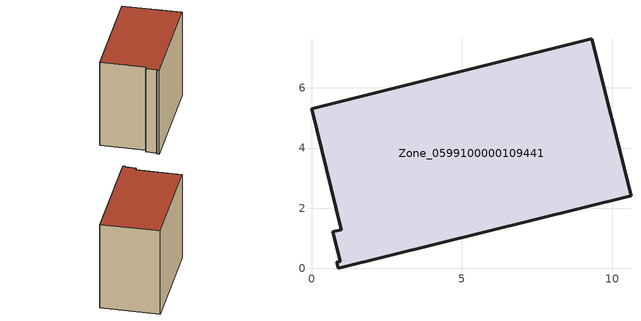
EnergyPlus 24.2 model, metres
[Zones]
Zone_0599100000109441
 floor ground (C_G): 9.33,7.64 10.63,2.42 0.9,0 0.84,0.21 0.95,0.24 0.7,1.22 0.99,1.29 0,5.31 z0
 wall outside (C_F): 0.99,1.29 0.7,1.22 0.95,0.24 0.84,0.21 0.9,0 10.63,2.42 9.33,7.64 0,5.31 0.99,1.29 z0:8.44
 roof outside (C_R): 9.33,7.64 0,5.31 0.99,1.29 0.7,1.22 0.95,0.24 0.84,0.21 0.9,0 10.63,2.42 z8.44
[BUILDING]
Pand.0599100000109441: North Axis=0; Terrain=City; Loads Convergence Tolerance Value=0.04; Temperature Convergence Tolerance Value=0.4; Solar Distribution=FullExterior; Maximum Number of Warmup Days=25; Minimum Number of Warmup Days=1
[Site:Location]
Rotterdam.The.Hague.AP_ZH_NLD Design_Conditions: Latitude=51.96; Longitude=4.45; Time Zone=1; Elevation=-4.5
[SITE:GROUNDTEMPERATURE:BUILDINGSURFACE]
18, 18, 18, 18, 18, 18, 18, 18, 18, 18, 18, 18
[MATERIAL] Thermal Absorptance=0.9; Solar Absorptance=0.7; Visible Absorptance=0.7
Name | Roughness | Thickness | Conductivity | Density | Specific Heat
G.TC.1975-1991 | MediumSmooth | 0.15 | 0.288461 | 540 | 1210
F.TC.1975-1991 | Rough | 0.3 | 0.230769 | 1920 | 840
R.TC.1975-1991 | MediumRough | 0.2 | 0.153846 | 1500 | 1000
[CONSTRUCTION]
C_G: G.TC.1975-1991
C_F: F.TC.1975-1991
C_R: R.TC.1975-1991
[ZONE]
Zone_0599100000109441: Type=1; Multiplier=1; Ceiling Height=Autocalculate; Volume=Autocalculate; Floor Area=autocalculate; Part of Total Floor Area=Yes
[ZONEINFILTRATION:DESIGNFLOWRATE]
Infil_Zone_0599100000109441: Zone or ZoneList or Space or SpaceList=Zone_0599100000109441; Schedule=AlwaysOn; Design Flow Rate Calculation Method=Flow/Area; Flow Rate per Floor Area=0.003; Constant Term Coefficient=1; Temperature Term Coefficient=0; Velocity Term Coefficient=0; Velocity Squared Term Coefficient=0
[HVACTEMPLATE:ZONE:IDEALLOADSAIRSYSTEM]
Zone_0599100000109441: Maximum Heating Supply Air Temperature=50; Minimum Cooling Supply Air Temperature=13; Maximum Heating Supply Air Humidity Ratio=0.0156; Minimum Cooling Supply Air Humidity Ratio=0.0077; Heating Limit=NoLimit; Cooling Limit=NoLimit; Dehumidification Control Type=ConstantSensibleHeatRatio; Cooling Sensible Heat Ratio=0.7; Dehumidification Setpoint=60; Humidification Control Type=None; Humidification Setpoint=30; Outdoor Air Method=None; Outdoor Air Flow Rate per Person=0.00944; Outdoor Air Flow Rate per Zone Floor Area=0; Outdoor Air Flow Rate per Zone=0; Demand Controlled Ventilation Type=None; Outdoor Air Economizer Type=NoEconomizer; Heat Recovery Type=None; Sensible Heat Recovery Effectiveness=0.7; Latent Heat Recovery Effectiveness=0.65
[ZONECONTROL:THERMOSTAT]
ThermostatControl_Zone_0599100000109441: Zone or ZoneList=Zone_0599100000109441; Control Type Schedule=DualSetpointControlType; Control 1=Thermostat_Zone_0599100000109441; Temperature Difference Between Cutout And Setpoint=0
[THERMOSTATSETPOINT:DUALSETPOINT]
Thermostat_Zone_0599100000109441: Heating Setpoint Temperature Schedule=HeatingSetpoint_Zone_0599100000109441; Cooling Setpoint Temperature Schedule=CoolingSetpoint_Zone_0599100000109441
[SCHEDULE:COMPACT]
HeatingSetpoint_Zone_0599100000109441: Through: 12/31, For: AllDays, Until: 24:00, 21
CoolingSetpoint_Zone_0599100000109441: Through: 12/31, For: AllDays, Until: 24:00, 24
DualSetpointControlType: Through: 12/31, For: AllDays, Until: 24:00, 4
AlwaysOn: Through: 12/31, For: AllDays, Until: 24:00, 1
